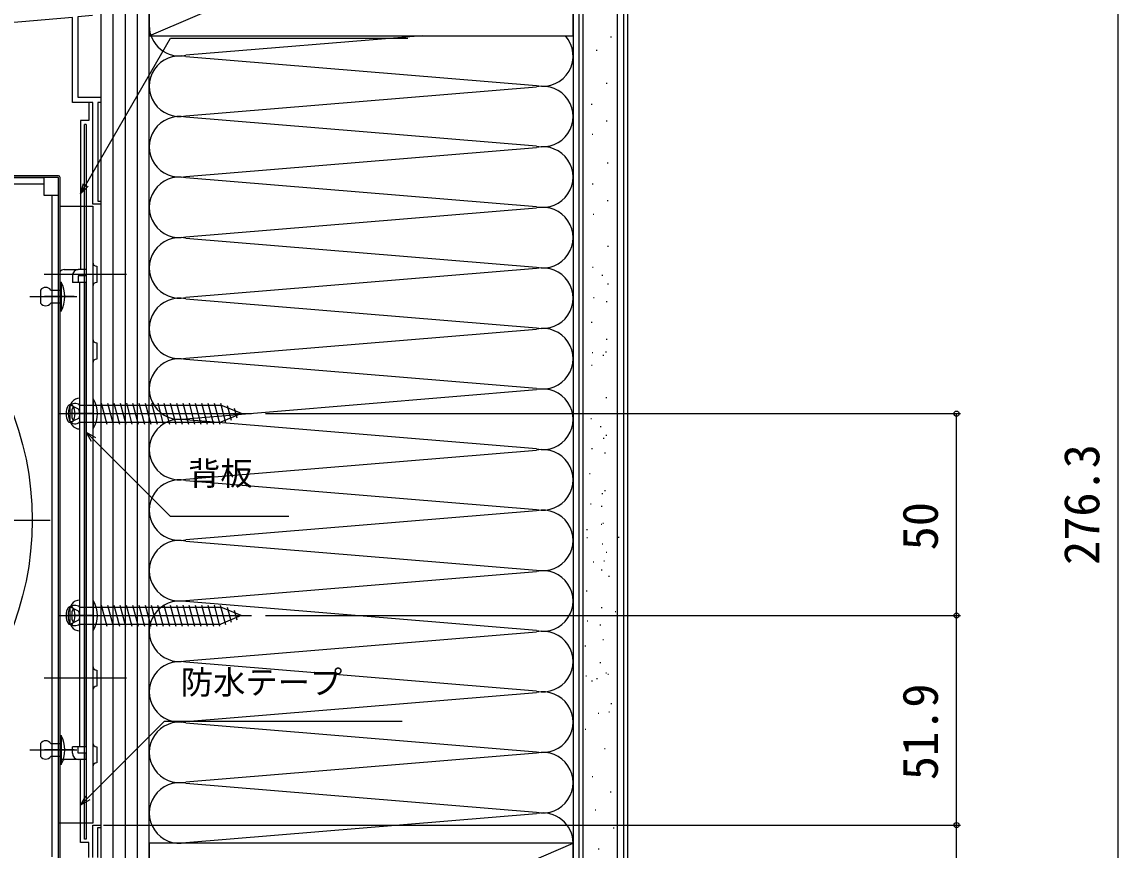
# Model space of a CAD drawing. Units: millimetres, scale not verified. Extents: x -525 to 525, y -783 to 779.
# Drawn here: x -118.5 to 153, y 341.1 to 546.2 of the extents above; entities that cross this region are included whole.
import ezdxf
from ezdxf.enums import TextEntityAlignment as Align

# ---------------------------------------------------------------- set-up
doc = ezdxf.new("R2010")
doc.units = ezdxf.units.MM
doc.header["$LTSCALE"] = 4
for name, color, linetype in [('0-2_YKK_11', 7, 'Continuous'), ('0-4_YKK_12', 2, 'Continuous'), ('0-5_YKK_13', 4, 'Continuous'), ('0-7_YKK_D', 6, 'Continuous'), ('0-9_YSS_K', 3, 'Continuous'), ('0-A_YSS_KE', 3, 'Continuous')]:
    doc.layers.add(name, color=color, linetype=linetype)
doc.styles.add('ＭＳ ゴシック', font='')
doc.styles.get('ＭＳ ゴシック').set_extended_font_data('MS Gothic')

msp = doc.modelspace()

# ---------------------------------------------------------------- linework, layer by layer
at = {"layer": '0-2_YKK_11'}
for points in [[(-101.029, 547.766), (-104.699, 547.445), (-104.699, 527.574), (-98.999, 527.574), (-98.999, 526.274), (-99.699, 526.274), (-99.699, 501.774), (-98.999, 501.774), (-98.999, 501.074), (-100.999, 501.074), (-100.999, 526.274), (-105.999, 526.274), (-105.999, 547.331), (-122.399, 545.896), (-122.399, 543.574)], [(-100.997, 339.274), (-100.997, 347.274), (-98.997, 347.274), (-98.997, 346.574), (-99.797, 346.574), (-99.797, 339.274)]]:
    msp.add_lwpolyline(points, dxfattribs=at)
at = {"layer": '0-4_YKK_12'}
for p, q in [((-98.999, 569.074), (-98.999, 292.771)), ((-270.5, 422.775), (-111.5, 422.775))]:
    msp.add_line(p, q, dxfattribs=at)
msp.add_circle((-191, 422.775), 75, dxfattribs=at)
at = {"layer": '0-5_YKK_13'}
for p, q in [((-102.597, 520.778), (-102.997, 520.778)), ((-102.997, 343.778), (-102.997, 520.778)), ((-102.597, 520.778), (-102.597, 343.778)), ((-109.501, 508.073), (-148.701, 508.073)), ((-113.1, 507.576), (-149.1, 507.576)), ((-113.1, 505.976), (-149.1, 505.976)), ((-109.501, 507.673), (-148.701, 507.673)), ((-109.501, 336.373), (-109.501, 507.673)), ((-109.101, 336.373), (-109.101, 507.673)), ((-111.1, 503.276), (-111.1, 339.379)), ((-109.5, 339.379), (-109.5, 503.276)), ((-109.101, 500.578), (-101, 500.578)), ((-102.6, 500.578), (-102.6, 347.778)), ((-101, 500.578), (-101, 347.778)), ((-92.597, 483.678), (-112.997, 483.678)), ((-108.1, 484.878), (-104.6, 484.878)), ((-102.6, 484.878), (-104.6, 484.878)), ((-100, 485.678), (-100, 481.678)), ((-109.101, 481.775), (-108.801, 481.775)), ((-109.101, 474.575), (-109.101, 481.775)), ((-108.801, 481.775), (-108.801, 474.575)), ((-105.986, 483.278), (-105.986, 481.678)), ((-104.2, 481.678), (-105.986, 481.678)), ((-104.6, 483.278), (-104.6, 481.678)), ((-102.6, 481.678), (-104.2, 481.678)), ((-104.2, 366.678), (-104.2, 481.678)), ((-102.6, 366.678), (-102.6, 481.678)), ((-116.571, 478.175), (-104.901, 478.175)), ((-113.901, 479.775), (-113.901, 476.575)), ((-105.62, 478.175), (-112.982, 478.175)), ((-111.401, 479.775), (-109.101, 479.775)), ((-109.101, 479.775), (-109.101, 476.575)), ((-109.101, 476.575), (-111.401, 476.575)), ((-108.801, 474.575), (-109.101, 474.575)), ((-100, 466.678), (-100, 462.678)), ((-106.571, 451.328), (-104.452, 450.272)), ((-104.2, 447.324), (-104.2, 451.032)), ((-104.179, 445.378), (-104.179, 452.978)), ((-104.179, 451.278), (-69.249, 451.278)), ((-100.8, 445.578), (-100.8, 452.778)), ((-98.88, 451.778), (-97.487, 446.578)), ((-97.328, 451.778), (-95.934, 446.578)), ((-95.775, 451.778), (-94.381, 446.578)), ((-94.222, 451.778), (-92.828, 446.578)), ((-92.669, 451.778), (-91.275, 446.578)), ((-91.116, 451.778), (-89.723, 446.578)), ((-89.563, 451.778), (-88.17, 446.578)), ((-88.01, 451.778), (-86.617, 446.578)), ((-86.457, 451.778), (-85.064, 446.578)), ((-84.904, 451.778), (-83.511, 446.578)), ((-83.351, 451.778), (-81.958, 446.578)), ((-81.798, 451.778), (-80.405, 446.578)), ((-80.245, 451.778), (-78.852, 446.578)), ((-78.693, 451.778), (-77.299, 446.578)), ((-77.14, 451.778), (-75.746, 446.578)), ((-75.587, 451.778), (-74.193, 446.578)), ((-74.034, 451.778), (-72.641, 446.578)), ((-72.481, 451.778), (-71.088, 446.578)), ((-70.928, 451.778), (-69.535, 446.578)), ((-69.375, 451.778), (-68.085, 446.965)), ((-64.179, 449.178), (-69.249, 451.278)), ((-67.673, 451.221), (-66.688, 447.544)), ((-109.579, 449.178), (-61.679, 449.178)), ((-100.942, 449.178), (-107.135, 449.178)), ((-106.7, 450.657), (-106.7, 447.699)), ((-106.571, 447.028), (-104.452, 448.085)), ((-104.179, 449.178), (-104.452, 450.272)), ((-104.179, 449.178), (-104.452, 448.085)), ((-64.179, 449.178), (-69.249, 447.078)), ((-65.926, 450.497), (-65.29, 448.123)), ((-104.179, 447.078), (-69.249, 447.078)), ((-101, 445.578), (-100.8, 445.578)), ((-104.2, 395.369), (-104.2, 402.969)), ((-100.8, 395.578), (-100.8, 402.778)), ((-109.6, 399.169), (-61.7, 399.169)), ((-100.942, 399.178), (-107.135, 399.178)), ((-106.7, 400.657), (-106.7, 397.699)), ((-106.591, 401.319), (-104.473, 400.263)), ((-104.2, 399.169), (-104.473, 400.263)), ((-104.2, 399.169), (-104.473, 398.076)), ((-104.2, 401.269), (-69.27, 401.269)), ((-104.2, 397.324), (-104.2, 401.032)), ((-103.283, 399.178), (-98.469, 399.178)), ((-98.901, 401.769), (-97.508, 396.569)), ((-97.348, 401.769), (-95.955, 396.569)), ((-95.795, 401.769), (-94.402, 396.569)), ((-94.242, 401.769), (-92.849, 396.569)), ((-92.69, 401.769), (-91.296, 396.569)), ((-91.137, 401.769), (-89.743, 396.569)), ((-89.584, 401.769), (-88.19, 396.569)), ((-88.031, 401.769), (-86.637, 396.569)), ((-86.478, 401.769), (-85.085, 396.569)), ((-84.925, 401.769), (-83.532, 396.569)), ((-83.372, 401.769), (-81.979, 396.569)), ((-81.819, 401.769), (-80.426, 396.569)), ((-80.266, 401.769), (-78.873, 396.569)), ((-78.713, 401.769), (-77.32, 396.569)), ((-77.16, 401.769), (-75.767, 396.569)), ((-75.607, 401.769), (-74.214, 396.569)), ((-74.055, 401.769), (-72.661, 396.569)), ((-72.502, 401.769), (-71.108, 396.569)), ((-70.949, 401.769), (-69.555, 396.569)), ((-69.396, 401.769), (-68.106, 396.956)), ((-64.2, 399.169), (-69.27, 401.269)), ((-64.2, 399.169), (-69.27, 397.069)), ((-67.693, 401.212), (-66.708, 397.535)), ((-65.947, 400.488), (-65.311, 398.114)), ((-106.591, 397.019), (-104.473, 398.076)), ((-104.2, 397.069), (-69.27, 397.069)), ((-101, 395.578), (-100.8, 395.578)), ((-100, 385.678), (-100, 381.678)), ((-92.597, 383.678), (-112.997, 383.678)), ((-108.801, 369.475), (-108.801, 362.275)), ((-113.901, 367.475), (-113.901, 364.275)), ((-105.986, 365.078), (-105.986, 366.678)), ((-104.2, 366.678), (-105.986, 366.678)), ((-104.6, 365.078), (-104.6, 366.678)), ((-102.6, 366.678), (-104.2, 366.678)), ((-100, 366.678), (-100, 362.678)), ((-116.571, 365.875), (-104.901, 365.875)), ((-105.62, 365.875), (-112.982, 365.875)), ((-102.6, 365.078), (-104.6, 365.078)), ((-102.6, 363.478), (-102.6, 365.078)), ((-108.801, 362.275), (-109.101, 362.275)), ((-104.6, 363.478), (-108.1, 363.478)), ((-102.6, 363.478), (-104.6, 363.478)), ((-101, 347.778), (-109.501, 347.778)), ((-102.597, 343.778), (-102.997, 343.778))]:
    msp.add_line(p, q, dxfattribs=at)
for points in [[(-113.1, 507.576), (-113.1, 503.276), (-109.5, 503.276)], [(-102.6, 484.878), (-102.6, 483.278), (-104.6, 483.278)], [(-100.8, 452.778), (-101, 452.778), (-101, 445.578)], [(-100.8, 402.778), (-101, 402.778), (-101, 395.578)], [(-109.101, 362.275), (-109.101, 369.475), (-108.801, 369.475)], [(-111.401, 367.475), (-109.101, 367.475), (-109.101, 364.275), (-111.401, 364.275)]]:
    msp.add_lwpolyline(points, dxfattribs=at)
for points in [[(-107.611, 449.178), (-107.578, 448.64), (-107.482, 448.132), (-107.328, 447.686), (-107.125, 447.326), (-106.885, 447.074), (-106.621, 446.944), (-106.35, 446.944), (-106.087, 447.074), (-105.847, 447.326), (-105.644, 447.686), (-105.489, 448.132), (-105.393, 448.64), (-105.361, 449.178), (-105.393, 449.717), (-105.489, 450.224), (-105.644, 450.67), (-105.847, 451.03), (-106.087, 451.282), (-106.35, 451.412), (-106.621, 451.412), (-106.885, 451.282), (-107.125, 451.03), (-107.328, 450.67), (-107.482, 450.224), (-107.578, 449.717)], [(-107.611, 399.178), (-107.578, 398.64), (-107.482, 398.132), (-107.328, 397.686), (-107.125, 397.326), (-106.885, 397.074), (-106.621, 396.944), (-106.35, 396.944), (-106.087, 397.074), (-105.847, 397.326), (-105.644, 397.686), (-105.489, 398.132), (-105.393, 398.64), (-105.361, 399.178), (-105.393, 399.717), (-105.489, 400.224), (-105.644, 400.67), (-105.847, 401.03), (-106.087, 401.282), (-106.35, 401.412), (-106.621, 401.412), (-106.885, 401.282), (-107.125, 401.03), (-107.328, 400.67), (-107.482, 400.224), (-107.578, 399.717)]]:
    msp.add_lwpolyline(points, close=True, dxfattribs=at)
for centre, radius, start, end in [((-109.501, 507.673), 0.4, 0, 90), ((-100, 486.678), 1, 180, 270), ((-107.985, 483.378), 1.504, 94.40195, 137.93104), ((-104.485, 483.378), 1.504, 94.40195, 183.81126), ((-115.551, 478.175), 7.65, 331.92751, 28.07249), ((-100, 480.678), 1, 90, 180), ((-112.651, 478.946), 1.5, 33.55731, 146.44269), ((-112.651, 477.405), 1.5, 213.55731, 326.44269), ((-100, 467.678), 1, 180, 270), ((-100, 461.678), 1, 90, 180), ((-102.279, 449.178), 4.8, 144.29996, 215.70004), ((-105.7, 450.657), 1, 99.59407, 180), ((-102.856, 449.296), 3.371, 150.598, 181.99958), ((-104.228, 450.579), 2.4, 88.83014, 144.29996), ((-105.45, 449.178), 2.5, 67.97569, 99.59407), ((-104.7, 451.032), 0.5, 0, 67.97569), ((-106.78, 449.178), 6.98, 328.95178, 31.04822), ((-102.856, 449.06), 3.371, 178.00042, 209.402), ((-105.7, 447.699), 1, 180, 260.40593), ((-104.228, 447.778), 2.4, 215.70004, 271.16986), ((-105.45, 449.178), 2.5, 260.40593, 292.02431), ((-104.7, 447.324), 0.5, 292.02431, 0), ((-102.3, 399.169), 4.8, 144.29996, 215.70004), ((-104.249, 400.57), 2.4, 88.83014, 144.29996), ((-106.78, 399.178), 6.98, 328.95178, 31.04822), ((-105.7, 400.657), 1, 99.59407, 180), ((-102.856, 399.296), 3.371, 150.598, 181.99958), ((-102.856, 399.06), 3.371, 178.00042, 209.402), ((-105.45, 399.178), 2.5, 67.97569, 99.59407), ((-104.7, 401.032), 0.5, 0, 67.97569), ((-105.7, 397.699), 1, 180, 260.40593), ((-105.45, 399.178), 2.5, 260.40593, 292.02431), ((-104.7, 397.324), 0.5, 292.02431, 0), ((-104.249, 397.769), 2.4, 215.70004, 271.16986), ((-100, 386.678), 1, 180, 270), ((-100, 380.678), 1, 90, 180), ((-115.551, 365.875), 7.65, 331.92751, 28.07249), ((-112.651, 366.646), 1.5, 33.55731, 146.44269), ((-100, 367.678), 1, 180, 270), ((-112.651, 365.105), 1.5, 213.55731, 326.44269), ((-107.985, 364.978), 1.504, 222.06896, 265.59805), ((-104.485, 364.978), 1.504, 176.18874, 265.59805), ((-100, 361.678), 1, 90, 180)]:
    msp.add_arc(centre, radius, start, end, dxfattribs=at)
at = {"layer": '0-7_YKK_D'}
for p, q in [((153.003, 292.774), (153.003, 569.074)), ((-58.201, 449.176), (114.003, 449.176)), ((113.003, 399.18), (113.003, 449.176)), ((-58.201, 399.18), (114.003, 399.18)), ((-58.201, 399.18), (114.003, 399.18)), ((113.003, 347.274), (113.003, 399.18)), ((-98.297, 347.274), (114.003, 347.274)), ((-54.997, 347.274), (114.003, 347.274)), ((113.003, 292.774), (113.003, 347.274))]:
    msp.add_line(p, q, dxfattribs=at)
for points in [[(-103.997, 503.633), (-102.722, 505.841), (-81.756, 542.15), (-22.914, 542.15)], [(-102.13, 505.5), (-103.997, 503.633), (-103.314, 506.183)], [(-101.28, 442.287), (-102.6, 444.573), (-100.314, 443.253)], [(-102.6, 444.573), (-100.797, 442.77), (-81.798, 423.771), (-52.377, 423.771)], [(-103.997, 352.204), (-102.194, 354.007), (-83.196, 373.006), (-24.354, 373.006)], [(-101.711, 353.524), (-103.997, 352.204), (-102.677, 354.49)]]:
    msp.add_lwpolyline(points, dxfattribs=at)
for centre in [(113.003, 449.176), (113.003, 399.18), (113.003, 399.18), (113.003, 347.274), (113.003, 347.274)]:
    msp.add_circle(centre, 0.637, dxfattribs=at)
at = {"layer": '0-9_YSS_K'}
for p, q in [((-98.997, 652.774), (-98.997, 297.774)), ((-95.997, 652.774), (-95.997, 297.774)), ((-92.997, 652.774), (-92.997, 297.774)), ((-89.997, 652.774), (-89.997, 297.774)), ((-86.997, 297.774), (-86.997, 652.774)), ((-86.997, 342.774), (-86.997, 652.774)), ((19.503, 282.774), (19.503, 652.776)), ((29.003, 282.774), (29.003, 652.776)), ((31.503, 652.776), (31.503, 282.774)), ((18.003, 624.055), (18.003, 342.774)), ((-86.997, 542.775), (18.003, 587.775)), ((-19.349, 542.775), (-77.966, 537.932)), ((27.279, 542.5), (27.479, 542.5)), ((23.757, 539.185), (23.957, 539.185)), ((-77.966, 537.616), (8.971, 530.432)), ((-77.966, 522.932), (8.971, 530.116)), ((26.23, 531.026), (26.43, 531.026)), ((22.5, 525.846), (22.7, 525.846)), ((8.971, 515.432), (-77.966, 522.616)), ((26.23, 521.702), (26.43, 521.702)), ((22.708, 518.387), (22.908, 518.387)), ((-77.966, 507.932), (8.971, 515.116)), ((26.472, 511.262), (26.672, 511.262)), ((8.971, 500.432), (-77.966, 507.616)), ((22.742, 506.082), (22.942, 506.082)), ((-77.966, 492.932), (8.971, 500.116)), ((26.472, 501.938), (26.672, 501.938)), ((22.95, 498.623), (23.15, 498.623)), ((-77.966, 492.616), (8.971, 485.432)), ((26.541, 490.624), (26.741, 490.624)), ((8.971, 485.116), (-77.966, 477.932)), ((22.811, 485.444), (23.011, 485.444)), ((25.15, 483.464), (25.35, 483.464)), ((26.541, 481.3), (26.741, 481.3)), ((23.019, 477.984), (23.219, 477.984)), ((-77.966, 477.616), (8.971, 470.432)), ((26.221, 476.977), (26.421, 476.977)), ((-77.966, 462.932), (8.971, 470.116)), ((22.491, 471.797), (22.691, 471.797)), ((26.221, 467.653), (26.421, 467.653)), ((22.698, 464.338), (22.898, 464.338)), ((26.05, 464.461), (26.25, 464.461)), ((8.971, 455.432), (-77.966, 462.616)), ((25.392, 463.7), (25.592, 463.7)), ((22.527, 461.146), (22.727, 461.146)), ((-77.966, 447.932), (8.971, 455.116)), ((26.119, 453.147), (26.319, 453.147)), ((8.971, 440.432), (-77.966, 447.616)), ((22.389, 447.967), (22.589, 447.967)), ((24.727, 445.987), (24.927, 445.987)), ((25.461, 443.062), (25.661, 443.062)), ((26.119, 443.823), (26.319, 443.823)), ((-77.966, 432.932), (8.971, 440.116)), ((22.596, 440.507), (22.796, 440.507)), ((25.799, 439.5), (25.999, 439.5)), ((-77.966, 432.616), (8.971, 425.432)), ((22.069, 434.32), (22.269, 434.32)), ((25.141, 429.416), (25.341, 429.416)), ((25.799, 430.176), (25.999, 430.176)), ((22.276, 426.861), (22.476, 426.861)), ((8.971, 425.116), (-77.966, 417.932)), ((24.97, 426.223), (25.17, 426.223)), ((24.915, 421.816), (25.115, 421.816)), ((25.358, 422.059), (25.558, 422.059)), ((21.357, 420.458), (21.557, 420.458)), ((21.392, 418.5), (21.592, 418.5)), ((29.197, 418.55), (29.397, 418.55)), ((-77.966, 417.616), (8.971, 410.432)), ((25.195, 416.95), (25.395, 416.95)), ((25.601, 412.755), (25.801, 412.755)), ((26.159, 414.856), (26.359, 414.856)), ((-77.966, 402.932), (8.971, 410.116)), ((22.957, 412.455), (23.157, 412.455)), ((24.983, 410.501), (25.183, 410.501)), ((26.796, 408.947), (26.996, 408.947)), ((21.254, 405.321), (21.454, 405.321)), ((8.971, 395.432), (-77.966, 402.616)), ((24.983, 401.177), (25.183, 401.177)), ((28.396, 400.143), (28.596, 400.143)), ((21.461, 397.862), (21.661, 397.862)), ((24.663, 396.855), (24.863, 396.855)), ((-77.966, 387.932), (8.971, 395.116)), ((20.934, 391.675), (21.134, 391.675)), ((25.337, 393.212), (25.537, 393.212)), ((8.971, 380.432), (-77.966, 387.616)), ((24.663, 387.531), (24.863, 387.531)), ((21.141, 384.216), (21.341, 384.216)), ((22.584, 383.012), (22.784, 383.012)), ((23.834, 383.578), (24.034, 383.578)), ((26.083, 385.007), (26.283, 385.007)), ((26.586, 384.613), (26.786, 384.613)), ((-77.966, 372.932), (8.971, 380.116)), ((24.185, 375.009), (24.385, 375.009)), ((26.829, 375.309), (27.029, 375.309)), ((27.386, 377.41), (27.586, 377.41)), ((-77.966, 372.616), (8.971, 365.432)), ((20.984, 371.008), (21.184, 371.008)), ((8.971, 365.116), (-77.966, 357.932)), ((25.786, 366.206), (25.986, 366.206)), ((22.726, 359.275), (22.926, 359.275)), ((-77.966, 357.616), (8.971, 350.432)), ((27.202, 355.545), (27.402, 355.545)), ((23.472, 351.069), (23.672, 351.069)), ((-77.966, 342.932), (8.971, 350.116)), ((27.948, 346.593), (28.148, 346.593)), ((-86.997, 297.774), (18.003, 342.774)), ((24.218, 341.371), (24.418, 341.371))]:
    msp.add_line(p, q, dxfattribs=at)
for centre, start, end in [((-79.497, 545.274), 180, 281.78353), ((10.503, 537.774), 258.21646, 41.82811), ((-79.497, 530.274), 78.21648, 281.78352), ((10.503, 522.774), 258.21646, 101.78354), ((-79.497, 515.274), 78.21648, 281.78353), ((10.503, 507.774), 258.21646, 101.78354), ((-79.497, 500.274), 78.21649, 281.78353), ((10.503, 492.774), 258.21646, 101.78354), ((-79.497, 485.274), 78.21649, 281.78353), ((10.503, 477.774), 258.21646, 101.78354), ((-79.497, 470.274), 78.21648, 281.78352), ((10.503, 462.774), 258.21646, 101.78354), ((-79.497, 455.274), 78.21648, 281.78353), ((10.503, 447.774), 258.21646, 101.78354), ((-79.497, 440.274), 78.21649, 281.78353), ((10.503, 432.774), 258.21646, 101.78354), ((-79.497, 425.274), 78.21649, 281.78353), ((10.503, 417.774), 258.21646, 101.78354), ((-79.497, 410.274), 78.21648, 281.78352), ((10.503, 402.774), 258.21646, 101.78354), ((-79.497, 395.274), 78.21648, 281.78353), ((10.503, 387.774), 258.21646, 101.78354), ((-79.497, 380.274), 78.21649, 281.78353), ((10.503, 372.774), 258.21646, 101.78354), ((-79.497, 365.274), 78.21649, 281.78353), ((10.503, 357.774), 258.21646, 101.78354), ((-79.497, 350.274), 78.21649, 281.78353), ((10.503, 342.774), 0, 101.78354)]:
    msp.add_arc(centre, 7.5, start, end, dxfattribs=at)
at = {"layer": '0-A_YSS_KE'}
for p, q in [((18.003, 652.776), (18.003, 282.774)), ((20.502, 296.774), (20.502, 652.776))]:
    msp.add_line(p, q, dxfattribs=at)
for points in [[(30.503, 652.776), (30.503, 282.774), (18.003, 282.774)], [(-101.999, 526.274), (-101.999, 521.774), (-103.997, 521.774), (-103.997, 484.878)], [(-101.999, 339.223), (-101.999, 342.929), (-103.997, 342.929), (-103.997, 363.478)]]:
    msp.add_lwpolyline(points, dxfattribs=at)
for points in [[(18.003, 542.775), (18.003, 587.775), (-86.997, 587.775), (-86.997, 542.775)], [(18.003, 297.774), (18.003, 342.774), (-86.997, 342.774), (-86.997, 297.774)]]:
    msp.add_lwpolyline(points, close=True, dxfattribs=at)

# ---------------------------------------------------------------- texts
at = {"layer": '0-7_YKK_D', "style": 'ＭＳ ゴシック'}
for s, p in [('276.3', (151.003, 411.696)), ('50', (111.003, 415.314)), ('51.9', (111.003, 358.397))]:
    msp.add_text(s, height=8.798, rotation=90, dxfattribs=at).set_placement(p, align=Align.BOTTOM_LEFT)
for s, p in [('背板', (-77.374, 429.668)), ('防水テープ', (-79.181, 377.946))]:
    msp.add_text(s, height=5.865, dxfattribs=at).set_placement(p, align=Align.BOTTOM_LEFT)

doc.saveas('drawing.dxf')
